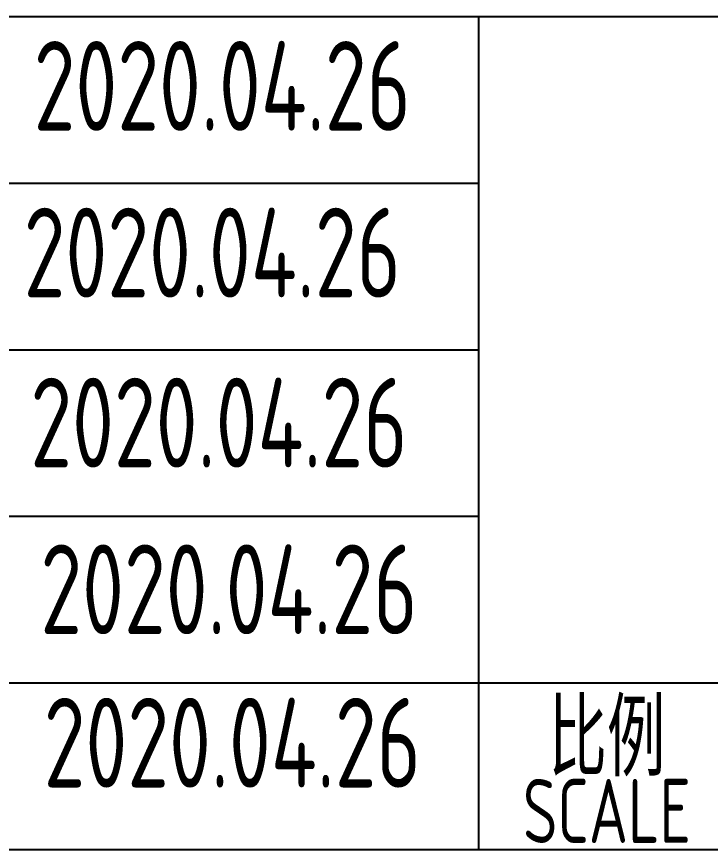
# Model space of a CAD drawing. Extents: x 5279878 to 5976284, y -275259 to -27697.
# Drawn here: x 5538910 to 5541616, y -168032 to -164782 of the extents above; entities that cross this region are included whole.
import ezdxf
from ezdxf.enums import TextEntityAlignment as Align

# ---------------------------------------------------------------- set-up
doc = ezdxf.new("R2010")
doc.units = 0
doc.header["$LTSCALE"] = 1000
doc.header["$MEASUREMENT"] = 0
doc.linetypes.add('2', pattern=[18.5, 12, -3, 0.5, -3])
doc.layers.get('0').update_dxf_attribs({"linetype": 'CONTINUOUS'})
doc.styles.add('AHD', font='sceie.shx', dxfattribs={"width": 0.7, "bigfont": 'sceic.shx'})
doc.styles.add('sceie', font='sceie.shx', dxfattribs={"width": 0.7, "bigfont": 'sceic.shx'})

# ---------------------------------------------------------------- blocks, each defined once
blk = doc.blocks.new('qm')
at = {"style": 'sceie', "width": 0.8}
for p in [(-941169.6, -984626.3), (-941208.7, -985276.9), (-941182.6, -985940.5), (-941143.6, -986591.1), (-941130.5, -987189.7)]:
    blk.add_attdef('2020.04.26', text='', height=350, dxfattribs=at).set_placement(p, align=Align.MIDDLE)

msp = doc.modelspace()

# ---------------------------------------------------------------- linework, layer by layer
for p, q in [((5535212.7, -164782), (5553212.7, -164782)), ((5540712.7, -168032), (5540712.7, -164782)), ((5535212.7, -165432), (5540712.7, -165432)), ((5535212.7, -166082), (5540712.7, -166082)), ((5535212.7, -166732), (5540712.7, -166732)), ((5535212.7, -167382), (5553212.7, -167382)), ((5535212.7, -168032), (5553212.7, -168032))]:
    msp.add_line(p, q)

# ---------------------------------------------------------------- block references
at = {"color": 4, "linetype": '2'}
ref = msp.add_blockref('qm', (6480881.6, 819574.5), dxfattribs=at)
ref.add_attrib('2020.04.26', '2020.04.26', dxfattribs={"height": 350, "style": 'sceie', "width": 0.8}).set_placement((5539751.1, -167615.2), align=Align.MIDDLE)
ref.add_attrib('2020.04.26', '2020.04.26', dxfattribs={"height": 350, "style": 'sceie', "width": 0.8}).set_placement((5539738.1, -167016.6), align=Align.MIDDLE)
ref.add_attrib('2020.04.26', '2020.04.26', dxfattribs={"height": 350, "style": 'sceie', "width": 0.8}).set_placement((5539699, -166366), align=Align.MIDDLE)
ref.add_attrib('2020.04.26', '2020.04.26', dxfattribs={"height": 350, "style": 'sceie', "width": 0.8}).set_placement((5539673, -165702.4), align=Align.MIDDLE)
ref.add_attrib('2020.04.26', '2020.04.26', dxfattribs={"height": 350, "style": 'sceie', "width": 0.8}).set_placement((5539712, -165051.8), align=Align.MIDDLE)

# ---------------------------------------------------------------- texts
at = {"style": 'AHD', "width": 0.8}
for s, height, p in [('比例', 300, (5541212.7, -167582)), ('比例', 300, (5541212.7, -167582)), ('SCALE', 250, (5541212.7, -167882)), ('SCALE', 250, (5541212.7, -167882))]:
    msp.add_text(s, height=height, dxfattribs=at).set_placement(p, align=Align.MIDDLE)

doc.saveas('drawing.dxf')
